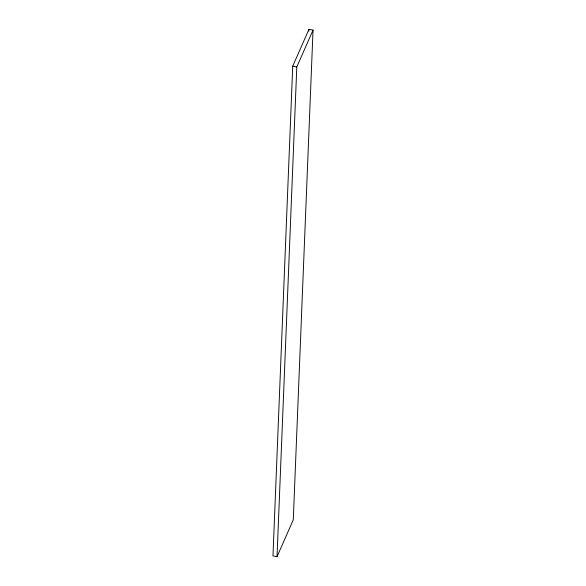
<?xml version="1.0" encoding="UTF-8"?>
<svg xmlns="http://www.w3.org/2000/svg" width="586" height="586" viewBox="0 0 586 586"><rect width="100%" height="100%" fill="white"/><g stroke="black" fill="none" stroke-linecap="round" stroke-linejoin="round"><path stroke-width="0.88" d="M292.729 66.13L272.966 555.894L277.024 556.7L293.271 519.87L313.034 30.106L308.976 29.3L292.729 66.13L296.794 66.936L313.034 30.106M277.024 556.7L296.794 66.936M308.903 31.124L308.976 29.3"/></g></svg>
